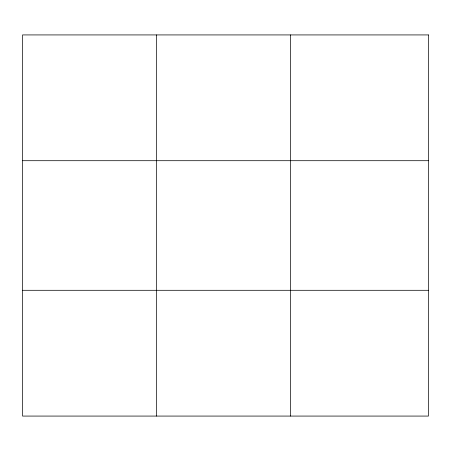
<?xml version="1.0" encoding="UTF-8"?>
<svg xmlns="http://www.w3.org/2000/svg" width="451" height="451" viewBox="0 0 451 451"><rect width="100%" height="100%" fill="white"/><g stroke="black" fill="none" stroke-linecap="round" stroke-linejoin="round"><path stroke-width="0.68" d="M156.497 416.076L156.497 34.924M290.444 416.076L290.444 34.924M22.55 160.703L428.45 160.703M22.55 290.297L428.45 290.297M428.45 34.924L428.45 416.076L22.55 416.076L22.55 34.924L428.45 34.924"/></g></svg>
